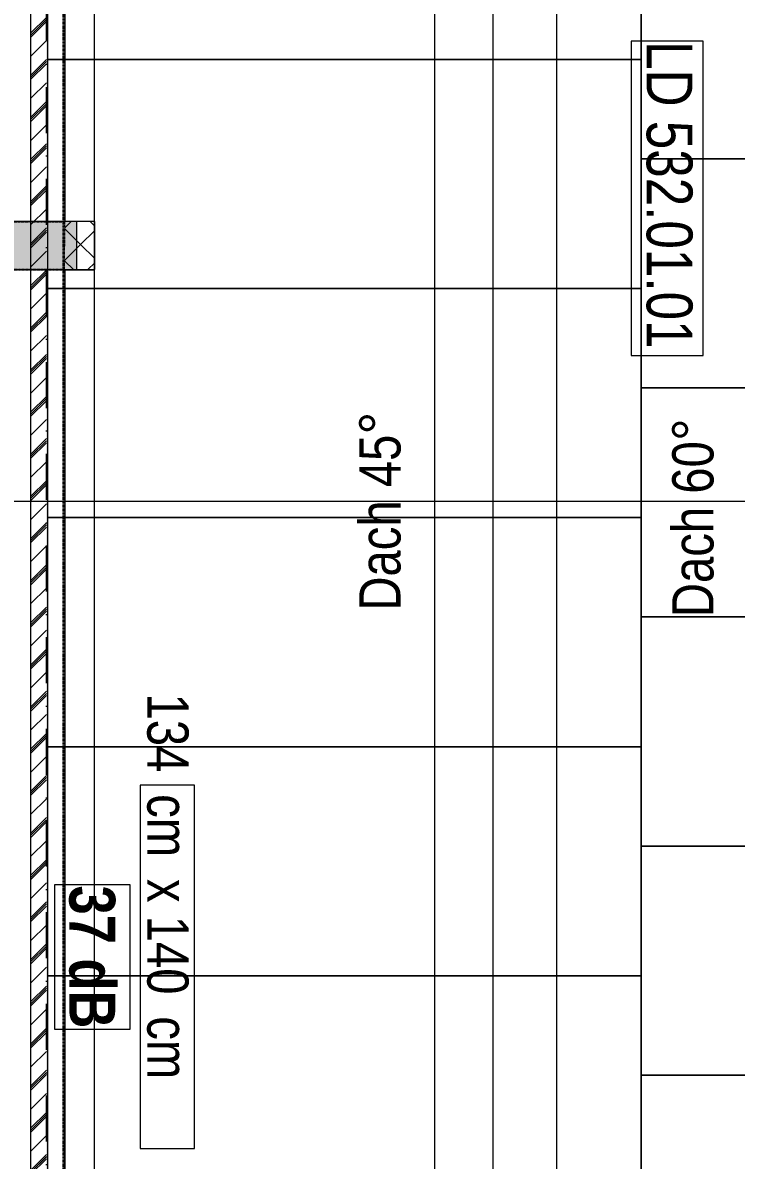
# Model space of a CAD drawing. Header units: metres. Extents: x -19025 to 34897, y -14024 to 26069.
# Drawn here: x 24269 to 25826, y 688 to 3171 of the extents above; entities that cross this region are included whole.
import ezdxf
from ezdxf.enums import TextEntityAlignment as Align

# ---------------------------------------------------------------- set-up
doc = ezdxf.new("R2010")
doc.units = ezdxf.units.M
doc.header["$MEASUREMENT"] = 0
doc.set_wipeout_variables(frame=1)
for name, pattern in [('Strichlinie mittel', [0.15, 0.1, -0.05]), ('Wipeout_Contour', [1, 0, -1]), ('zz_Gebäudefluchtlinie', [0.2, 0.1, -0.05, 0, -0.05])]:
    doc.linetypes.add(name, pattern=pattern)
for name, color, linetype in [('110 Wand Aussen', 7, 'Continuous'), ('11__100 Achsraster', 7, 'Continuous'), ('130 Wand Innen', 7, 'Continuous'), ('220 Bodenaufbau', 7, 'Continuous'), ('310 Dachkonstruktion massiv', 7, 'Continuous'), ('520 Post', 7, 'Continuous'), ('930 Beschriftung Allgemein', 7, 'Continuous'), ('936 Beschriftung PP', 7, 'Continuous'), ('936 Beschriftung PP Schallschutz', 7, 'Continuous'), ('937 Beschriftung Detail', 7, 'Continuous'), ('Neubau_130 Wand Innen', 7, 'Continuous')]:
    doc.layers.add(name, color=color, linetype=linetype)
doc.styles.add('ERSTELLTER_STIL_1', font='ARIALN.TTF')
doc.styles.add('ERSTELLTER_STIL_2', font='ARIALNB.TTF')
doc.styles.add('ERSTELLTER_STIL_4', font='arialbd.ttf')
doc.styles.add('ERSTELLTER_STIL_9', font='arial.ttf', dxfattribs={"width": 0.8})
doc.linetypes.add('Grenze Bezirk', pattern='A,0,[2,22HAUS116_412 STG1 _ 2.DG_IndexB_2026-08-161.Shx,S=0.001587,R=0,X=0,Y=0],-0.25,0', length=0.25)
pattern_1 = [(45, (0, 0), (-0.03535534, 0.03535534), [0.05, 0]), (135, (0, 0), (0.03535534, 0.03535534), [0.05, 0])]

# ---------------------------------------------------------------- blocks, each defined once
blk = doc.blocks.new('Decke_2_1', base_point=(11.4309, 4.6878))
at = {"layer": '220 Bodenaufbau', "color": 7, "linetype": 'Continuous', "lineweight": 13, "flags": 128}
blk.add_lwpolyline([(14.36, 14.251), (14.36, 6.5391), (11.4309, 6.5391), (11.4309, 4.6878), (11.4309, 0.63), (23.5009, 0.63), (23.501, 3.8755), (23.4166, 3.8755), (23.4166, 12.8428), (23.4166, 13.3904), (21.7196, 13.391), (21.72, 13.026), (19.551, 13.0252), (19.551, 14.231)], dxfattribs=at)
blk = doc.blocks.new('Wand_120_1', base_point=(22.6095, 13.491))
at = {"color": 254, "linetype": 'Wipeout_Contour', "lineweight": 0, "ltscale": 97.334148}
blk.add_wipeout([(22.6745, 7.04), (22.6745, 10.5284), (22.6095, 10.5284), (22.6095, 7.04)], dxfattribs=at).dxf.layer = '130 Wand Innen'
at = {"color": 254, "linetype": 'Wipeout_Contour', "lineweight": 0, "ltscale": 93.314972}
blk.add_wipeout([(22.6745, 3.935), (22.6745, 6.935), (22.6095, 6.935), (22.6095, 3.935)], dxfattribs=at).dxf.layer = '130 Wand Innen'
at = {"layer": '130 Wand Innen', "color": 7, "linetype": 'Continuous', "lineweight": 13, "flags": 128}
for points in [[(22.6745, 0.83), (22.6745, 13.231)], [(22.6095, 10.5284), (22.6095, 7.04)], [(22.6095, 6.935), (22.6095, 3.935)]]:
    blk.add_lwpolyline(points, dxfattribs=at)
at = {"layer": 'Neubau_130 Wand Innen', "color": 7, "linetype": 'Continuous', "lineweight": 13}
for p, q in [((22.6745, 7.04), (22.6095, 7.04)), ((22.6095, 6.935), (22.6745, 6.935))]:
    blk.add_line(p, q, dxfattribs=at)
blk = doc.blocks.new('*X586')
at = {"layer": '310 Dachkonstruktion massiv', "color": 8, "linetype": 'Continuous', "lineweight": 5}
for p, q in [((23.8673, 7.177), (24.308, 7.177)), ((24.308, 7.177), (23.8673, 7.177)), ((23.8673, 6.677), (24.308, 6.677)), ((24.308, 6.677), (23.8673, 6.677)), ((23.8673, 6.177), (24.308, 6.177)), ((24.308, 6.177), (23.8673, 6.177)), ((23.8673, 5.677), (24.2049, 5.677)), ((24.2049, 5.677), (23.8673, 5.677)), ((23.8673, 5.177), (24.2049, 5.177)), ((24.2049, 5.177), (23.8673, 5.177))]:
    blk.add_line(p, q, dxfattribs=at)
blk = doc.blocks.new('Dachfläche_20_1', base_point=(25.27, 0.63))
at = {"layer": '310 Dachkonstruktion massiv', "color": 7, "linetype": 'Continuous', "lineweight": 13, "flags": 128}
blk.add_lwpolyline([(23.8673, 0.63), (25.27, 0.63), (25.27, 13.0333), (23.8673, 13.0333)], close=True, dxfattribs=at)
at = {"layer": '310 Dachkonstruktion massiv', "color": 7, "linetype": 'Continuous', "lineweight": 13}
blk.add_blockref('*X586', (0, 0), dxfattribs=at)
blk = doc.blocks.new('Wand_156_1', base_point=(17.54, 6.935))
at = {"layer": 'Neubau_130 Wand Innen', "linetype": 'Continuous', "lineweight": 13, "true_color": 0xa7a7a7}
h = blk.add_hatch(dxfattribs=at)
h.set_pattern_fill('GIPSKARTONWAND_0001', color=253, style=0, pattern_type=2)
h.set_pattern_definition(pattern_1)
h.paths.add_polyline_path([(18.63, 6.935), (22.6359, 6.935), (22.6359, 7.04), (18.63, 7.04)])
h = blk.add_hatch(dxfattribs=at)
h.set_pattern_fill('GIPSKARTONWAND_0001', color=253, style=0, pattern_type=2)
h.set_pattern_definition(pattern_1)
h.paths.add_polyline_path([(22.6745, 6.935), (22.6745, 7.04), (22.6095, 7.04), (22.6095, 6.935)])
at = {"layer": '130 Wand Innen', "color": 7, "linetype": 'Continuous', "lineweight": 13}
blk.add_line((22.6745, 6.935), (22.6745, 7.04), dxfattribs=at)
at = {"layer": 'Neubau_130 Wand Innen', "color": 7, "linetype": 'Continuous', "lineweight": 13}
for p, q in [((22.6745, 7.04), (22.6095, 7.04)), ((22.6095, 6.935), (22.6745, 6.935))]:
    blk.add_line(p, q, dxfattribs=at)
at = {"layer": 'Neubau_130 Wand Innen', "color": 7, "linetype": 'Continuous', "lineweight": 13, "flags": 128}
for points in [[(22.6359, 7.04), (18.63, 7.04)], [(22.6359, 6.935), (22.6359, 7.04)], [(18.9451, 6.935), (22.6359, 6.935)]]:
    blk.add_lwpolyline(points, dxfattribs=at)
blk = doc.blocks.new('*X885')
at = {"layer": '310 Dachkonstruktion massiv', "color": 8, "linetype": 'Continuous', "lineweight": 5}
for p, q in [((22.572, 7.3939), (22.851, 7.3939)), ((22.851, 7.3939), (22.572, 7.3939)), ((22.851, 7.3939), (23.351, 7.3939)), ((23.351, 7.3939), (22.851, 7.3939)), ((23.351, 7.3939), (23.851, 7.3939)), ((23.851, 7.3939), (23.351, 7.3939)), ((23.851, 7.3939), (23.8673, 7.3939)), ((23.8673, 7.3939), (23.851, 7.3939)), ((22.572, 6.8939), (22.851, 6.8939)), ((22.851, 6.8939), (22.572, 6.8939)), ((22.851, 6.8939), (23.351, 6.8939)), ((23.351, 6.8939), (22.851, 6.8939)), ((23.351, 6.8939), (23.851, 6.8939)), ((23.851, 6.8939), (23.351, 6.8939)), ((23.851, 6.8939), (23.8673, 6.8939)), ((23.8673, 6.8939), (23.851, 6.8939)), ((22.572, 6.3939), (22.851, 6.3939)), ((22.851, 6.3939), (22.572, 6.3939)), ((22.851, 6.3939), (23.351, 6.3939)), ((23.351, 6.3939), (22.851, 6.3939)), ((23.351, 6.3939), (23.851, 6.3939)), ((23.851, 6.3939), (23.351, 6.3939)), ((23.851, 6.3939), (23.8673, 6.3939)), ((23.8673, 6.3939), (23.851, 6.3939)), ((22.572, 5.8939), (22.851, 5.8939)), ((22.851, 5.8939), (22.572, 5.8939)), ((22.851, 5.8939), (23.351, 5.8939)), ((23.351, 5.8939), (22.851, 5.8939)), ((23.351, 5.8939), (23.851, 5.8939)), ((23.851, 5.8939), (23.351, 5.8939)), ((23.851, 5.8939), (23.8673, 5.8939)), ((23.8673, 5.8939), (23.851, 5.8939)), ((22.572, 5.3939), (22.851, 5.3939)), ((22.851, 5.3939), (22.572, 5.3939)), ((22.851, 5.3939), (23.351, 5.3939)), ((23.351, 5.3939), (22.851, 5.3939)), ((23.351, 5.3939), (23.851, 5.3939)), ((23.851, 5.3939), (23.351, 5.3939)), ((23.851, 5.3939), (23.8673, 5.3939)), ((23.8673, 5.3939), (23.851, 5.3939))]:
    blk.add_line(p, q, dxfattribs=at)
blk = doc.blocks.new('Dachfläche_55_1', base_point=(20.952, 13.391))
at = {"layer": '310 Dachkonstruktion massiv', "linetype": 'Continuous', "lineweight": 13, "true_color": 0xd2b48c}
h = blk.add_hatch(dxfattribs=at)
h.set_pattern_fill('VOLLHOLZ_SN21_0001', color=43, style=0, pattern_type=2)
h.set_pattern_definition([(225, (-0.0023, 0.0023), (-0.04596194, 0.04596194), []), (225, (0, 0), (-0.04596194, 0.04596194), []), (225, (0.0023, -0.0023), (-0.04596194, 0.04596194), []), (225, (-0.068943, -0.02298), (-0.02298097, 0.02298097), [])])
h.paths.add_polyline_path([(22.5691, 13.391), (22.5352, 13.391), (22.5352, 0.63), (22.5691, 0.63)])
at = {"layer": '310 Dachkonstruktion massiv', "linetype": 'Continuous', "lineweight": 5}
h = blk.add_hatch(dxfattribs=at)
h.set_pattern_fill('METALLE_SM_0001', color=5, style=0, pattern_type=2)
h.set_pattern_definition([(45, (0, 0), (-0.04596194, 0.04596194), [0.065, 0]), (45, (-0.02298, 0), (-0.04596194, 0.04596194), [0.065, 0]), (45, (-0.04596, 0), (-0.04596194, 0.04596194), [0.065, 0])])
h.paths.add_polyline_path([(22.572, 13.391), (22.5691, 13.391), (22.5691, 0.63), (22.572, 0.63)])
at = {"layer": '310 Dachkonstruktion massiv', "color": 7, "linetype": 'Continuous', "lineweight": 13, "flags": 128}
for points in [[(22.5352, 0.63), (22.5352, 13.391)], [(22.572, 0.63), (23.8673, 0.63), (23.8673, 13.3911)]]:
    blk.add_lwpolyline(points, dxfattribs=at)
at = {"layer": '310 Dachkonstruktion massiv', "color": 7, "linetype": 'zz_Gebäudefluchtlinie', "lineweight": 13, "flags": 128}
blk.add_lwpolyline([(22.5691, 0.63), (22.5691, 13.391)], dxfattribs=at)
at = {"layer": '310 Dachkonstruktion massiv', "color": 7, "linetype": 'Continuous', "lineweight": 18, "flags": 128}
blk.add_lwpolyline([(22.572, 0.63), (22.572, 13.391)], dxfattribs=at)
at = {"layer": '310 Dachkonstruktion massiv', "color": 7, "linetype": 'Continuous', "lineweight": 13}
blk.add_blockref('*X885', (0, 0), dxfattribs=at)
blk = doc.blocks.new('Standard-Rastermarker_15')
at = {"layer": '11__100 Achsraster', "color": 8, "linetype": 'Grenze Bezirk', "lineweight": 5}
blk.add_line((1, 0), (28.2214, 0), dxfattribs=at)
at = {"layer": '11__100 Achsraster', "color": 8, "lineweight": 5, "style": 'ERSTELLTER_STIL_4'}
blk.add_attdef('AC_MarkerText_1', text='', height=0.2, rotation=270, dxfattribs=at).set_placement((29.6171, -0.0457), align=Align.TOP_CENTER)
blk = doc.blocks.new('Regenrinne 27_8')
at = {"layer": '520 Post', "color": 7, "linetype": 'Continuous', "lineweight": 13, "flags": 128}
blk.add_lwpolyline([(0, -0.07), (12.8058, -0.07), (12.8058, 0.07), (0, 0.07)], close=True, dxfattribs=at)
blk = doc.blocks.new('Etikett_110_1', base_point=(22.8926, 5.8101))
at = {"layer": '936 Beschriftung PP', "color": 7, "linetype": 'Continuous', "lineweight": 13, "flags": 128}
blk.add_lwpolyline([(22.774, 5.0166), (22.8926, 5.0166), (22.8926, 5.8101), (22.774, 5.8101)], close=True, dxfattribs=at)
at = {"layer": '936 Beschriftung PP', "color": 7, "lineweight": 13, "insert": (22.8794, 5.0166), "char_height": 0.09, "attachment_point": 3, "rotation": 270, "style": 'ERSTELLTER_STIL_1'}
blk.add_mtext('\\A1;{\\pqr;\\pt0,1;\\fArial Narrow|b0|i0|c0|p0;\\W1.000000;134\\fArial Narrow|b0|i0|c0|p0;\\W1.000000;\\A1{\\H.66x;\\S^  ;}\\fArial Narrow|b0|i0|c0|p0;\\W1.000000; cm\\fArial Narrow|b0|i0|c0|p0;\\W1.000000;\\A1{\\H.66x;\\S^  ;}\\fArial Narrow|b0|i0|c0|p0;\\W1.000000; x \\fArial Narrow|b0|i0|c0|p0;\\W1.000000;\\fArial Narrow|b0|i0|c0|p0;\\W1.000000;\\fArial Narrow|b0|i0|c0|p0;\\W1.000000;\\fArial Narrow|b0|i0|c0|p0;\\W1.000000;\\fArial Narrow|b0|i0|c0|p0;\\W1.000000;140\\fArial Narrow|b0|i0|c0|p0;\\W1.000000;\\A1{\\H.66x;\\S^  ;}\\fArial Narrow|b0|i0|c0|p0;\\W1.000000; cm\\fArial Narrow|b0|i0|c0|p0;\\W1.000000;\\A1{\\H.66x;\\S^  ;}\\fArial Narrow|b0|i0|c0|p0;\\W1.000000;\\fArial Narrow|b0|i0|c0|p0;\\W1.000000;\\fArial Narrow|b0|i0|c0|p0;\\W1.000000;\\fArial Narrow|b0|i0|c0|p0;\\W1.000000;\\fArial Narrow|b0|i0|c0|p0;\\W1.000000;\\fArial Narrow|b0|i0|c0|p0;\\W1.000000;\\fArial Narrow|b0|i0|c0|p0;\\W1.000000;\\A1{\\H.66x;\\S^  ;}\\fArial Narrow|b0|i0|c0|p0;\\W1.000000;\\fArial Narrow|b0|i0|c0|p0;\\W1.000000;\\A1{\\H.66x;\\S^  ;}\\fArial Narrow|b0|i0|c0|p0;\\W1.000000;\\fArial Narrow|b0|i0|c0|p0;\\W1.000000;\\fArial Narrow|b0|i0|c0|p0;\\W1.000000;\\fArial Narrow|b0|i0|c0|p0;\\W1.000000;\\fArial Narrow|b0|i0|c0|p0;\\W1.000000;\\fArial Narrow|b0|i0|c0|p0;\\W1.000000;\\fArial Narrow|b0|i0|c0|p0;\\W1.000000;\\A1{\\H.66x;\\S^  ;}\\fArial Narrow|b0|i0|c0|p0;\\W1.000000;\\fArial Narrow|b0|i0|c0|p0;\\W1.000000;\\A1{\\H.66x;\\S^  ;}\\fArial Narrow|b0|i0|c0|p0;\\W1.000000;\\fArial Narrow|b0|i0|c0|p0;\\W1.000000;\\fArial Narrow|b0|i0|c0|p0;\\W1.000000;\\fArial Narrow|b0|i0|c0|p0;\\W1.000000;\\fArial Narrow|b0|i0|c0|p0;\\W1.000000;\\fArial Narrow|b0|i0|c0|p0;\\W1.000000;\\fArial Narrow|b0|i0|c0|p0;\\W1.000000;\\A1{\\H.66x;\\S^  ;}\\fArial Narrow|b0|i0|c0|p0;\\W1.000000;\\fArial Narrow|b0|i0|c0|p0;\\W1.000000;\\A1{\\H.66x;\\S^  ;}\\fArial Narrow|b0|i0|c0|p0;\\W1.000000;\\fArial Narrow|b0|i0|c0|p0;\\W1.000000;\\fArial Narrow|b0|i0|c0|p0;\\W1.000000;\\fArial Narrow|b0|i0|c0|p0;\\W1.000000;\\fArial Narrow|b0|i0|c0|p0;\\W1.000000;\\fArial Narrow|b0|i0|c0|p0;\\W1.000000;\\fArial Narrow|b0|i0|c0|p0;\\W1.000000;\\A1{\\H.66x;\\S^  ;}\\fArial Narrow|b0|i0|c0|p0;\\W1.000000;}', dxfattribs=at)
at = {"layer": '936 Beschriftung PP', "color": 7, "lineweight": 13, "style": 'ERSTELLTER_STIL_1'}
blk.add_attdef('DUMMY_92', text='', height=0.09, rotation=270, dxfattribs=at).set_placement((22.8926, 5.8101), align=Align.TOP_LEFT)

msp = doc.modelspace()

# ---------------------------------------------------------------- linework, layer by layer
at = {"layer": '937 Beschriftung Detail', "color": 155, "linetype": 'Continuous', "lineweight": 5, "true_color": 0x416cbe, "flags": 128}
msp.add_lwpolyline([(25596.558, 3130.771), (25596.558, 2444.762), (25753.701, 2444.762), (25753.701, 3130.771), (25596.558, 3130.771)], close=True, dxfattribs=at)

# ---------------------------------------------------------------- block references
at = {"layer": '220 Bodenaufbau', "color": 7, "linetype": 'Continuous', "lineweight": 13, "xscale": 1000, "yscale": 1000, "zscale": 1000}
msp.add_blockref('Decke_2_1', (13182.278, 384.744), dxfattribs=at)
at = {"layer": '310 Dachkonstruktion massiv', "color": 7, "linetype": 'Continuous', "lineweight": 13, "xscale": 1000, "yscale": 1000, "zscale": 1000}
msp.add_blockref('Dachfläche_20_1', (27021.342, -3673.021), dxfattribs=at)
at = {"layer": '520 Post', "color": 7, "linetype": 'Continuous', "lineweight": 13, "xscale": 1000, "yscale": 1000, "zscale": 1000, "rotation": 90.0000000000003}
msp.add_blockref('Regenrinne 27_8', (25364.438, -3873.021), dxfattribs=at)
at = {"layer": '936 Beschriftung PP', "color": 7, "linetype": 'Continuous', "lineweight": 13, "xscale": 1000, "yscale": 1000, "zscale": 1000}
msp.add_blockref('Etikett_110_1', (24643.895, 1507.046), dxfattribs=at)

# ---------------------------------------------------------------- texts
at = {"layer": '930 Beschriftung Allgemein', "color": 7, "linetype": 'Continuous', "lineweight": 13, "char_height": 90, "attachment_point": 2, "rotation": 90, "style": 'ERSTELLTER_STIL_1'}
for s, insert in [('\\A1;{\\pqc;\\fArial Narrow|b0|i0|c0|p0;\\W1.000000;Dach \\fArial Narrow|b0|i0|c0|p0;\\W1.000000;45\\fArial Narrow|b0|i0|c0|p0;\\W1.000000;°}', (25003.317, 2104.916)), ('\\A1;{\\pqc;\\fArial Narrow|b0|i0|c0|p0;\\W1.000000;Dach 60°}', (25686.321, 2090.786))]:
    msp.add_mtext(s, dxfattribs=dict(at, insert=insert))
at = {"layer": '937 Beschriftung Detail', "color": 7, "linetype": 'Continuous', "lineweight": 13, "insert": (25629.102, 3130.771), "char_height": 100, "attachment_point": 7, "rotation": 270, "style": 'ERSTELLTER_STIL_9'}
msp.add_mtext('\\A1;{\\pql;\\fArial|b0|i0|c0|p0;\\W0.800000;LD 53\\fArial|b0|i0|c0|p0;\\W0.800000;2\\fArial|b0|i0|c0|p0;\\W0.800000;.0\\fArial|b0|i0|c0|p0;\\W0.800000;1\\fArial|b0|i0|c0|p0;\\W0.800000;.0\\fArial|b0|i0|c0|p0;\\W0.800000;1}', dxfattribs=at)

# ---------------------------------------------------------------- next in the draw order: block references
at = {"layer": '130 Wand Innen', "color": 7, "lineweight": 30, "xscale": 1000, "yscale": 1000, "zscale": 1000}
msp.add_blockref('Wand_120_1', (24360.791, 9187.926), dxfattribs=at)

# ---------------------------------------------------------------- next in the draw order: linework, layer by layer
at = {"layer": '110 Wand Aussen', "color": 7, "linetype": 'Strichlinie mittel', "lineweight": 25}
for p, q in [((24357.905, -3473.108), (24357.905, 6225.319)), ((23556.947, 2736.98), (24357.972, 2737.008)), ((23556.939, 2631.98), (24357.905, 2631.98))]:
    msp.add_line(p, q, dxfattribs=at)
at = {"layer": '930 Beschriftung Allgemein', "color": 7, "linetype": 'Strichlinie mittel', "lineweight": 13}
msp.add_lwpolyline([(23677.694, -3473.075), (24357.905, -3473.108), (24362.884, 9021.344), (23560.907, 9022.539)], dxfattribs=at)
at = {"layer": '936 Beschriftung PP Schallschutz', "color": 7, "linetype": 'Continuous', "lineweight": 13, "flags": 128}
msp.add_lwpolyline([(24338.477, 1289.54), (24338.477, 974.306), (24503.183, 974.306), (24503.183, 1289.54), (24338.477, 1289.54)], close=True, dxfattribs=at)

# ---------------------------------------------------------------- next in the draw order: block references
at = {"layer": '11__100 Achsraster', "color": 7, "linetype": 'Continuous', "lineweight": 18, "xscale": 1000, "yscale": 1000, "zscale": 1000}
msp.add_blockref('Standard-Rastermarker_15', (5176.099, 2126.928), dxfattribs=at)
at = {"layer": '310 Dachkonstruktion massiv', "color": 7, "linetype": 'Continuous', "lineweight": 13, "xscale": 1000, "yscale": 1000, "zscale": 1000}
msp.add_blockref('Dachfläche_55_1', (22703.298, 9087.909), dxfattribs=at)
at = {"layer": 'Neubau_130 Wand Innen', "color": 7, "lineweight": 30, "xscale": 1000, "yscale": 1000, "zscale": 1000}
msp.add_blockref('Wand_156_1', (19291.346, 2631.979), dxfattribs=at)

# ---------------------------------------------------------------- next in the draw order: texts
at = {"layer": '936 Beschriftung PP Schallschutz', "color": 7, "linetype": 'Continuous', "lineweight": 13, "insert": (24369.107, 1131.923), "char_height": 100, "attachment_point": 8, "rotation": 270, "style": 'ERSTELLTER_STIL_2'}
msp.add_mtext('\\A1;{\\pqc;\\fArial Narrow|b1|i0|c0|p0;\\W1.000000;37 dB}', dxfattribs=at)

doc.saveas('drawing.dxf')
